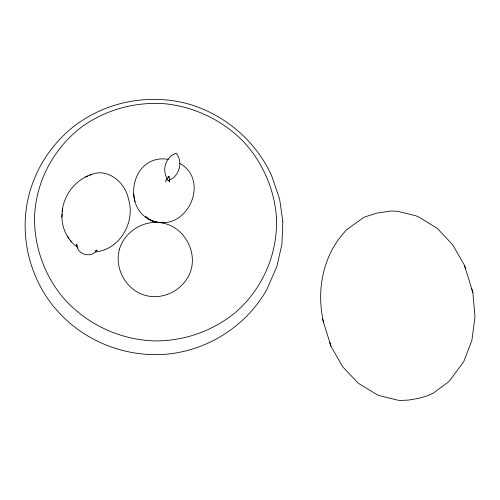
<?xml version="1.0" encoding="UTF-8"?>
<svg xmlns="http://www.w3.org/2000/svg" width="500" height="500" viewBox="0 0 500 500"><rect width="100%" height="100%" fill="white"/><g stroke="black" fill="none" stroke-linecap="round" stroke-linejoin="round"><path stroke-width="0.75" d="M77.819 247.45C67.231 240.206 61 226.912 62.069 214.15M62.225 211.944C63.225 196.612 73.65 182.069 87.737 175.987M61.856 217.219L62.438 208.775M165.981 180.144L166.894 178.875M168.094 176.944L168.919 176.406L169.581 176.819M168.119 177.006L168.494 176.594L168.169 176.775M95.569 251.188L97.075 249.938C91.556 258.775 76.8 254.737 76.638 244.244L77.319 245.894M96.394 250.637L96.694 250.5L95.562 250.975M169.481 180.056C179.481 176.05 183.162 161.537 176.194 153.281C166.069 156.156 161.7 169.6 167.05 178.337M89.781 175.144C106.956 166.863 125.231 182.094 128.456 198.962C135.688 221.606 120.119 249.525 95.706 251.875M85.481 176.931L91.619 174.381M163.794 222.369L159.088 222.7M163.988 222.225L159.956 222.519L155.531 221.806M168.287 159.338C128.919 152.925 120.019 215.15 157.613 222.288M159.025 222.519C189.862 226.513 208.744 179.419 179.856 163.438M156.869 222.338C152.662 221.737 148.469 219.719 145.65 216.488M149.938 219.731L154.794 221.681M147.175 217.787L149.506 219.406M146.012 216.981L146.519 217.45M70.169 240.162L71.5 241.988M67.213 236.069L68.831 238.287M322.537 319.044L330.944 346.2L342.731 366.788L358.269 383.212L376.488 394.363L379.594 395.681L397.756 400.15L400.562 400.481L408.919 400.037L418.988 398.256L428.069 395.606L433.725 392.806L449.075 381.494L463.719 361.681L471.887 340.419L475 316.788L472.844 292.4L464.431 265.25L452.644 244.662L437.113 228.238L418.894 217.087L415.788 215.769L397.619 211.3L391.012 211L376.388 213.194L363.931 217.275L346.3 229.956L344.325 232.312C322.425 256.569 316.156 291.631 323.706 322.85M464.431 265.25L465.562 268.925M471.675 288.594L472.844 292.4M329.812 342.525L330.944 346.2M133.5 193.894L135 201.775M169.106 180.287L169.419 182.044L169.175 180.556M166.025 181.912A1.975 1.75 16.6 0 1 165.794 180.562M276.419 217.738C278.006 253.412 262.656 288.875 235.662 312.231C213.438 330.694 185.044 340.8 156.188 340.944C119.825 340.363 84.481 323.5 61.3 295.45C43.481 272.95 33.8 244.55 34.575 215.825C36.256 180.131 54.844 146.237 83.85 125.412C107.688 109.006 136.906 101.444 165.719 103.844C194.638 107.013 222.006 120.087 242.562 140.688C262.337 161.556 274.562 189.006 276.419 217.738M282.844 221.588L281.931 244.231L276.919 266.294L267.038 289.081C248.5 322.494 214.675 346.087 177.131 352.75L176.088 352.944C130.988 360.481 83.194 342.575 54.231 307.175L53.388 306.275C29.575 276.569 19.788 236.556 27.969 199.288L28.419 197.106C35.544 167.55 53.312 141.2 77.888 123.325L79.444 122.394C110.763 100.594 151.306 93.938 188.081 103.881C224.75 114.394 256.044 141.075 271.706 175.925L279.619 199.094L282.844 221.588M119.369 249.513C114.237 268.55 126.088 290.156 145.269 295.369C164.375 300.794 185.794 288.519 191.181 269.506C196.306 250.463 184.456 228.856 165.275 223.65C146.175 218.225 124.75 230.494 119.369 249.513M167.025 178.719C168.919 185.169 172.056 174.2 167.025 178.719"/></g></svg>
